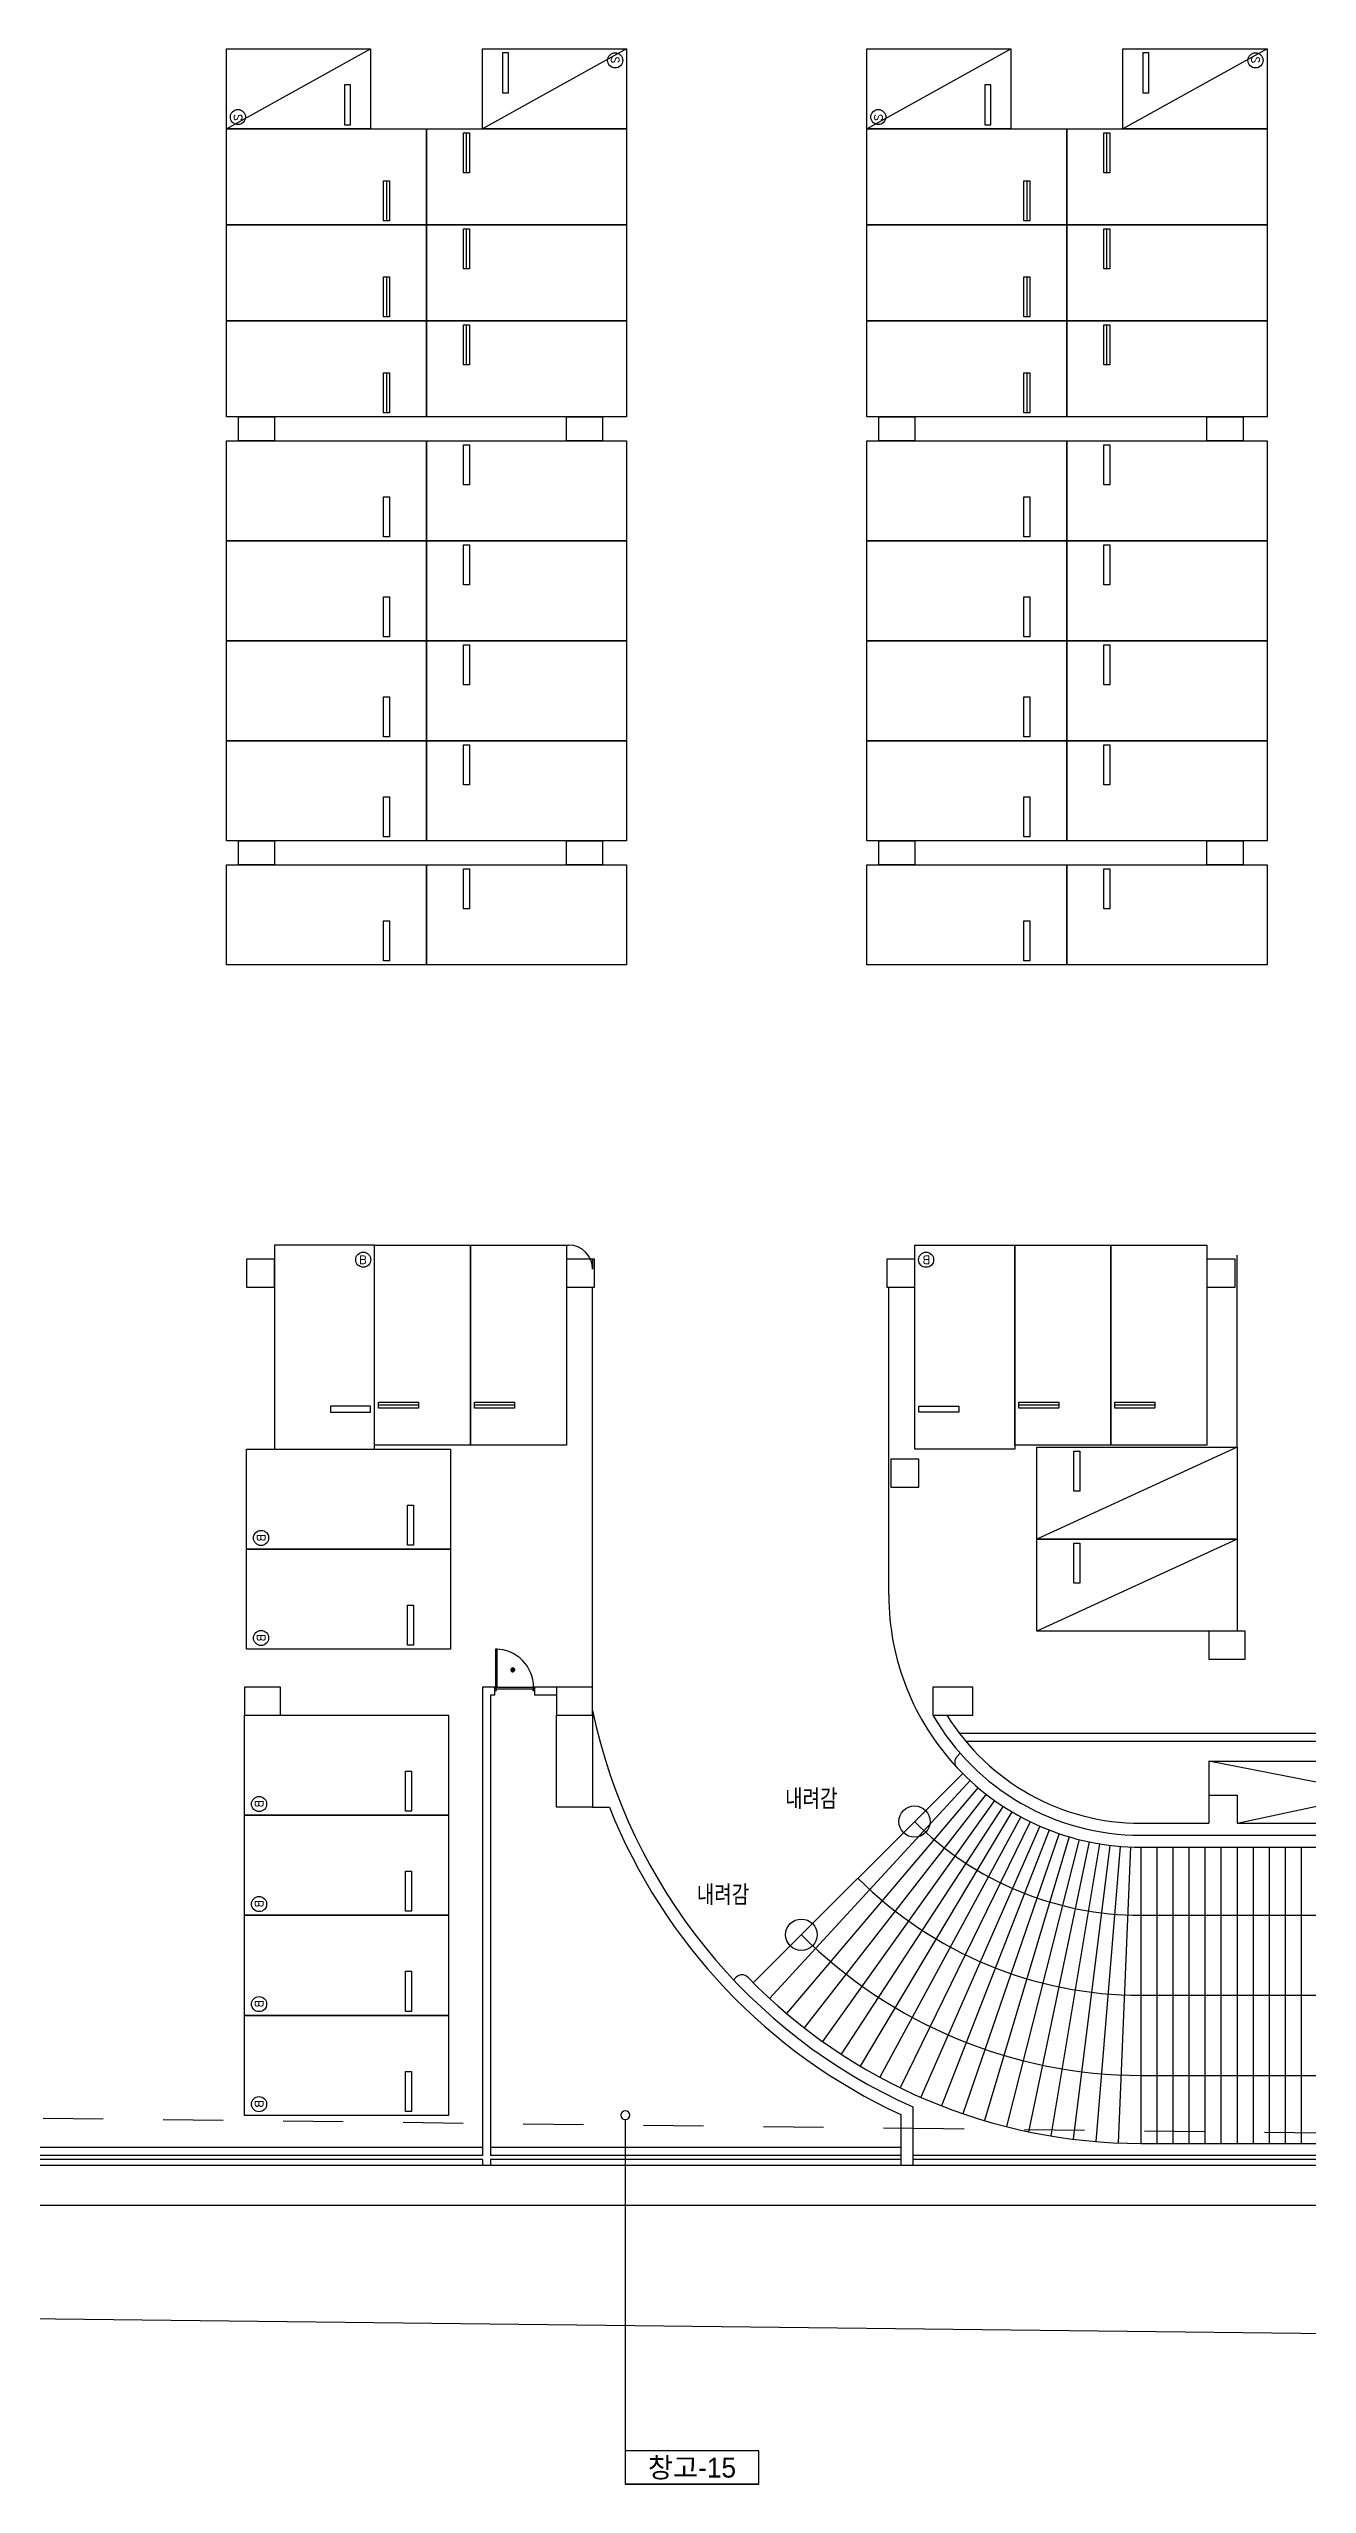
# Model space of a CAD drawing. Header units: millimetres. Extents: x -7614 to 421357, y 87385 to 341757.
# Drawn here: x 238881 to 270326, y 140557 to 201427 of the extents above; entities that cross this region are included whole.
import ezdxf
from ezdxf.enums import TextEntityAlignment as Align

# ---------------------------------------------------------------- set-up
doc = ezdxf.new("R2010")
doc.units = ezdxf.units.MM
doc.header["$LTSCALE"] = 600
doc.header["$MEASUREMENT"] = 0
doc.linetypes.add('HIDDEN', pattern=[2, 1, -1])
for name, color, linetype in [('e-plan', 9, 'CONTINUOUS'), ('e-room-box', 7, 'CONTINUOUS'), ('e-text', 6, 'CONTINUOUS')]:
    doc.layers.add(name, color=color, linetype=linetype)
doc.styles.add('kiahn', font='romans.shx', dxfattribs={"bigfont": 'cadhs.shx'})
doc.styles.add('돋움', font='Dotum.ttf')

msp = doc.modelspace()

# ---------------------------------------------------------------- hatches: boundary and pattern name
at = {"layer": 'e-plan'}
h = msp.add_hatch(color=256, dxfattribs=at)
h.dxf.hatch_style = 1
h.paths.add_polyline_path([(250517, 160939, -1), (250431, 160889, -1)])

# ---------------------------------------------------------------- linework, layer by layer
for p, q in [((243320, 199427), (246920, 201427)), ((243320, 199427), (243320, 201427)), ((243320, 201427), (246920, 201427)), ((246920, 201427), (246920, 199427)), ((253320, 201427), (249720, 199427)), ((249720, 201427), (253320, 201427)), ((249720, 199427), (249720, 201427)), ((250370, 201327), (250220, 201327)), ((250220, 201327), (250220, 200327)), ((250370, 200327), (250370, 201327)), ((253320, 201427), (253320, 199427)), ((259320, 199427), (262920, 201427)), ((259320, 199427), (259320, 201427)), ((259320, 201427), (262920, 201427)), ((262920, 201427), (262920, 199427)), ((269320, 201427), (265720, 199427)), ((265720, 201427), (269320, 201427)), ((265720, 199427), (265720, 201427)), ((266370, 201327), (266220, 201327)), ((266220, 201327), (266220, 200327)), ((266370, 200327), (266370, 201327)), ((269320, 201427), (269320, 199427)), ((246420, 200527), (246270, 200527)), ((246270, 200527), (246270, 199527)), ((246420, 199527), (246420, 200527)), ((250220, 200327), (250370, 200327)), ((262420, 200527), (262270, 200527)), ((262270, 200527), (262270, 199527)), ((262420, 199527), (262420, 200527)), ((266220, 200327), (266370, 200327)), ((246920, 199427), (243320, 199427)), ((243320, 197027), (243320, 199427)), ((243320, 199427), (248320, 199427)), ((246270, 199527), (246420, 199527)), ((248320, 199427), (248320, 197027)), ((248320, 197027), (248320, 199427)), ((248320, 199427), (253320, 199427)), ((249245, 199327), (249395, 199327)), ((249245, 198327), (249245, 199327)), ((249320, 198327), (249320, 199327)), ((249395, 199327), (249395, 198327)), ((253320, 199427), (249720, 199427)), ((253320, 199427), (253320, 197027)), ((262920, 199427), (259320, 199427)), ((259320, 197027), (259320, 199427)), ((259320, 199427), (264320, 199427)), ((262270, 199527), (262420, 199527)), ((264320, 199427), (264320, 197027)), ((264320, 197027), (264320, 199427)), ((264320, 199427), (269320, 199427)), ((265245, 199327), (265395, 199327)), ((265245, 198327), (265245, 199327)), ((265320, 198327), (265320, 199327)), ((265395, 199327), (265395, 198327)), ((269320, 199427), (265720, 199427)), ((269320, 199427), (269320, 197027)), ((247245, 197127), (247245, 198127)), ((247245, 198127), (247395, 198127)), ((247320, 198127), (247320, 197127)), ((247395, 198127), (247395, 197127)), ((249395, 198327), (249245, 198327)), ((263245, 197127), (263245, 198127)), ((263245, 198127), (263395, 198127)), ((263320, 198127), (263320, 197127)), ((263395, 198127), (263395, 197127)), ((265395, 198327), (265245, 198327)), ((243320, 194627), (243320, 197027)), ((243320, 197027), (248320, 197027)), ((248320, 197027), (243320, 197027)), ((247395, 197127), (247245, 197127)), ((248320, 197027), (248320, 194627)), ((253320, 197027), (248320, 197027)), ((248320, 194627), (248320, 197027)), ((248320, 197027), (253320, 197027)), ((249245, 196927), (249395, 196927)), ((249245, 195927), (249245, 196927)), ((249320, 195927), (249320, 196927)), ((249395, 196927), (249395, 195927)), ((253320, 197027), (253320, 194627)), ((259320, 194627), (259320, 197027)), ((259320, 197027), (264320, 197027)), ((264320, 197027), (259320, 197027)), ((263395, 197127), (263245, 197127)), ((264320, 197027), (264320, 194627)), ((269320, 197027), (264320, 197027)), ((264320, 194627), (264320, 197027)), ((264320, 197027), (269320, 197027)), ((265245, 196927), (265395, 196927)), ((265245, 195927), (265245, 196927)), ((265320, 195927), (265320, 196927)), ((265395, 196927), (265395, 195927)), ((269320, 197027), (269320, 194627)), ((247245, 194727), (247245, 195727)), ((247245, 195727), (247395, 195727)), ((247320, 195727), (247320, 194727)), ((247395, 195727), (247395, 194727)), ((249395, 195927), (249245, 195927)), ((263245, 194727), (263245, 195727)), ((263245, 195727), (263395, 195727)), ((263320, 195727), (263320, 194727)), ((263395, 195727), (263395, 194727)), ((265395, 195927), (265245, 195927)), ((243320, 192227), (243320, 194627)), ((243320, 194627), (248320, 194627)), ((248320, 194627), (243320, 194627)), ((247395, 194727), (247245, 194727)), ((248320, 194627), (248320, 192227)), ((253320, 194627), (248320, 194627)), ((248320, 192227), (248320, 194627)), ((248320, 194627), (253320, 194627)), ((249245, 194527), (249395, 194527)), ((249245, 193527), (249245, 194527)), ((249320, 193527), (249320, 194527)), ((249395, 194527), (249395, 193527)), ((253320, 194627), (253320, 192227)), ((259320, 192227), (259320, 194627)), ((259320, 194627), (264320, 194627)), ((264320, 194627), (259320, 194627)), ((263395, 194727), (263245, 194727)), ((264320, 194627), (264320, 192227)), ((269320, 194627), (264320, 194627)), ((264320, 192227), (264320, 194627)), ((264320, 194627), (269320, 194627)), ((265245, 194527), (265395, 194527)), ((265245, 193527), (265245, 194527)), ((265320, 193527), (265320, 194527)), ((265395, 194527), (265395, 193527)), ((269320, 194627), (269320, 192227)), ((247245, 192327), (247245, 193327)), ((247245, 193327), (247395, 193327)), ((247320, 193327), (247320, 192327)), ((247395, 193327), (247395, 192327)), ((249395, 193527), (249245, 193527)), ((263245, 192327), (263245, 193327)), ((263245, 193327), (263395, 193327)), ((263320, 193327), (263320, 192327)), ((263395, 193327), (263395, 192327)), ((265395, 193527), (265245, 193527)), ((248320, 192227), (243320, 192227)), ((247395, 192327), (247245, 192327)), ((253320, 192227), (248320, 192227)), ((264320, 192227), (259320, 192227)), ((263395, 192327), (263245, 192327)), ((269320, 192227), (264320, 192227)), ((243320, 189127), (243320, 191627)), ((243320, 191627), (248320, 191627)), ((248320, 191627), (248320, 189127)), ((248320, 189127), (248320, 191627)), ((248320, 191627), (253320, 191627)), ((249245, 191527), (249395, 191527)), ((249245, 190527), (249245, 191527)), ((249395, 191527), (249395, 190527)), ((253320, 191627), (253320, 189127)), ((259320, 189127), (259320, 191627)), ((259320, 191627), (264320, 191627)), ((264320, 191627), (264320, 189127)), ((264320, 189127), (264320, 191627)), ((264320, 191627), (269320, 191627)), ((265245, 191527), (265395, 191527)), ((265245, 190527), (265245, 191527)), ((265395, 191527), (265395, 190527)), ((269320, 191627), (269320, 189127)), ((249395, 190527), (249245, 190527)), ((265395, 190527), (265245, 190527)), ((247245, 189227), (247245, 190227)), ((247245, 190227), (247395, 190227)), ((247395, 190227), (247395, 189227)), ((263245, 189227), (263245, 190227)), ((263245, 190227), (263395, 190227)), ((263395, 190227), (263395, 189227)), ((243320, 186627), (243320, 189127)), ((243320, 189127), (248320, 189127)), ((248320, 189127), (243320, 189127)), ((247395, 189227), (247245, 189227)), ((248320, 189127), (248320, 186627)), ((253320, 189127), (248320, 189127)), ((248320, 186627), (248320, 189127)), ((248320, 189127), (253320, 189127)), ((249245, 189027), (249395, 189027)), ((249245, 188027), (249245, 189027)), ((249395, 189027), (249395, 188027)), ((253320, 189127), (253320, 186627)), ((259320, 186627), (259320, 189127)), ((259320, 189127), (264320, 189127)), ((264320, 189127), (259320, 189127)), ((263395, 189227), (263245, 189227)), ((264320, 189127), (264320, 186627)), ((269320, 189127), (264320, 189127)), ((264320, 186627), (264320, 189127)), ((264320, 189127), (269320, 189127)), ((265245, 189027), (265395, 189027)), ((265245, 188027), (265245, 189027)), ((265395, 189027), (265395, 188027)), ((269320, 189127), (269320, 186627)), ((247245, 186727), (247245, 187727)), ((247245, 187727), (247395, 187727)), ((247395, 187727), (247395, 186727)), ((249395, 188027), (249245, 188027)), ((263245, 186727), (263245, 187727)), ((263245, 187727), (263395, 187727)), ((263395, 187727), (263395, 186727)), ((265395, 188027), (265245, 188027)), ((243320, 184127), (243320, 186627)), ((243320, 186627), (248320, 186627)), ((248320, 186627), (243320, 186627)), ((247395, 186727), (247245, 186727)), ((248320, 186627), (248320, 184127)), ((253320, 186627), (248320, 186627)), ((248320, 184127), (248320, 186627)), ((248320, 186627), (253320, 186627)), ((249245, 186527), (249395, 186527)), ((249245, 185527), (249245, 186527)), ((249395, 186527), (249395, 185527)), ((253320, 186627), (253320, 184127)), ((259320, 184127), (259320, 186627)), ((259320, 186627), (264320, 186627)), ((264320, 186627), (259320, 186627)), ((263395, 186727), (263245, 186727)), ((264320, 186627), (264320, 184127)), ((269320, 186627), (264320, 186627)), ((264320, 184127), (264320, 186627)), ((264320, 186627), (269320, 186627)), ((265245, 186527), (265395, 186527)), ((265245, 185527), (265245, 186527)), ((265395, 186527), (265395, 185527)), ((269320, 186627), (269320, 184127)), ((247245, 184227), (247245, 185227)), ((247245, 185227), (247395, 185227)), ((247395, 185227), (247395, 184227)), ((249395, 185527), (249245, 185527)), ((263245, 184227), (263245, 185227)), ((263245, 185227), (263395, 185227)), ((263395, 185227), (263395, 184227)), ((265395, 185527), (265245, 185527)), ((248320, 184127), (243320, 184127)), ((243320, 181627), (243320, 184127)), ((243320, 184127), (248320, 184127)), ((247395, 184227), (247245, 184227)), ((248320, 184127), (248320, 181627)), ((253320, 184127), (248320, 184127)), ((248320, 181627), (248320, 184127)), ((248320, 184127), (253320, 184127)), ((249245, 184027), (249395, 184027)), ((249245, 183027), (249245, 184027)), ((249395, 184027), (249395, 183027)), ((253320, 184127), (253320, 181627)), ((264320, 184127), (259320, 184127)), ((259320, 181627), (259320, 184127)), ((259320, 184127), (264320, 184127)), ((263395, 184227), (263245, 184227)), ((264320, 184127), (264320, 181627)), ((269320, 184127), (264320, 184127)), ((264320, 181627), (264320, 184127)), ((264320, 184127), (269320, 184127)), ((265245, 184027), (265395, 184027)), ((265245, 183027), (265245, 184027)), ((265395, 184027), (265395, 183027)), ((269320, 184127), (269320, 181627)), ((247245, 181727), (247245, 182727)), ((247245, 182727), (247395, 182727)), ((247395, 182727), (247395, 181727)), ((249395, 183027), (249245, 183027)), ((263245, 181727), (263245, 182727)), ((263245, 182727), (263395, 182727)), ((263395, 182727), (263395, 181727)), ((265395, 183027), (265245, 183027)), ((248320, 181627), (243320, 181627)), ((247395, 181727), (247245, 181727)), ((253320, 181627), (248320, 181627)), ((264320, 181627), (259320, 181627)), ((263395, 181727), (263245, 181727)), ((269320, 181627), (264320, 181627)), ((243320, 178527), (243320, 181027)), ((243320, 181027), (248320, 181027)), ((248320, 181027), (248320, 178527)), ((248320, 178527), (248320, 181027)), ((248320, 181027), (253320, 181027)), ((249245, 180927), (249395, 180927)), ((249245, 179927), (249245, 180927)), ((249395, 180927), (249395, 179927)), ((253320, 181027), (253320, 178527)), ((259320, 178527), (259320, 181027)), ((259320, 181027), (264320, 181027)), ((264320, 181027), (264320, 178527)), ((264320, 178527), (264320, 181027)), ((264320, 181027), (269320, 181027)), ((265245, 180927), (265395, 180927)), ((265245, 179927), (265245, 180927)), ((265395, 180927), (265395, 179927)), ((269320, 181027), (269320, 178527)), ((247245, 178627), (247245, 179627)), ((247245, 179627), (247395, 179627)), ((247395, 179627), (247395, 178627)), ((249395, 179927), (249245, 179927)), ((263245, 178627), (263245, 179627)), ((263245, 179627), (263395, 179627)), ((263395, 179627), (263395, 178627)), ((265395, 179927), (265245, 179927)), ((248320, 178527), (243320, 178527)), ((247395, 178627), (247245, 178627)), ((253320, 178527), (248320, 178527)), ((264320, 178527), (259320, 178527)), ((263395, 178627), (263245, 178627)), ((269320, 178527), (264320, 178527)), ((244520, 171177), (243820, 171177)), ((243820, 171177), (243820, 170477)), ((247020, 171527), (244520, 171527)), ((244520, 171527), (244520, 166427)), ((244520, 170477), (244520, 171177)), ((247020, 166427), (247020, 171527)), ((247020, 166527), (247020, 171527)), ((247020, 171527), (249420, 171527)), ((249420, 166527), (249420, 171527)), ((249420, 171527), (251820, 171527)), ((249420, 171527), (249420, 166527)), ((251420, 171527), (251870, 171527)), ((251820, 171527), (251820, 166527)), ((252520, 171177), (251820, 171177)), ((251820, 171177), (251820, 170477)), ((252470, 171177), (252470, 170927)), ((252520, 170477), (252520, 171177)), ((260520, 171177), (259820, 171177)), ((259820, 171177), (259820, 170477)), ((260520, 166427), (260520, 171527)), ((260520, 171527), (263020, 171527)), ((260520, 170477), (260520, 171177)), ((263020, 171527), (263020, 166427)), ((263020, 166527), (263020, 171527)), ((263020, 171527), (265420, 171527)), ((265420, 166527), (265420, 171527)), ((265420, 171527), (267820, 171527)), ((265420, 171527), (265420, 166527)), ((267820, 171527), (267820, 166527)), ((268520, 171177), (267820, 171177)), ((267820, 171177), (267820, 170477)), ((268520, 170477), (268520, 171177)), ((268570, 166477), (268570, 171277)), ((243820, 170477), (244520, 170477)), ((251820, 170477), (252520, 170477)), ((252470, 160427), (252470, 170477)), ((259820, 170477), (260520, 170477)), ((259870, 162777), (259870, 170477)), ((267820, 170477), (268520, 170477)), ((246920, 167502), (245920, 167502)), ((245920, 167502), (245920, 167352)), ((246920, 167352), (246920, 167502)), ((247120, 167452), (247120, 167602)), ((247120, 167602), (248120, 167602)), ((248120, 167527), (247120, 167527)), ((248120, 167452), (247120, 167452)), ((248120, 167602), (248120, 167452)), ((249520, 167452), (249520, 167602)), ((249520, 167602), (250520, 167602)), ((250520, 167527), (249520, 167527)), ((250520, 167452), (249520, 167452)), ((250520, 167602), (250520, 167452)), ((260620, 167352), (260620, 167502)), ((260620, 167502), (261620, 167502)), ((261620, 167502), (261620, 167352)), ((263120, 167452), (263120, 167602)), ((263120, 167602), (264120, 167602)), ((264120, 167527), (263120, 167527)), ((264120, 167452), (263120, 167452)), ((264120, 167602), (264120, 167452)), ((265520, 167452), (265520, 167602)), ((265520, 167602), (266520, 167602)), ((266520, 167527), (265520, 167527)), ((266520, 167452), (265520, 167452)), ((266520, 167602), (266520, 167452)), ((245920, 167352), (246920, 167352)), ((261620, 167352), (260620, 167352)), ((243820, 163927), (243820, 166427)), ((243820, 166427), (248920, 166427)), ((244520, 166427), (247020, 166427)), ((249420, 166527), (247020, 166527)), ((248920, 166427), (248920, 163927)), ((251820, 166527), (249420, 166527)), ((260620, 166177), (259920, 166177)), ((259920, 166177), (259920, 165477)), ((263020, 166427), (260520, 166427)), ((260620, 165477), (260620, 166177)), ((265420, 166527), (263020, 166527)), ((268570, 166477), (263570, 164177)), ((263570, 164177), (263570, 166477)), ((263570, 166477), (268570, 166477)), ((264495, 166377), (264645, 166377)), ((264495, 165377), (264495, 166377)), ((264645, 166377), (264645, 165377)), ((267820, 166527), (265420, 166527)), ((268570, 166477), (268570, 164177)), ((247845, 164027), (247845, 165027)), ((247845, 165027), (247995, 165027)), ((247995, 165027), (247995, 164027)), ((259920, 165477), (260620, 165477)), ((264645, 165377), (264495, 165377)), ((243820, 161427), (243820, 163927)), ((243820, 163927), (248920, 163927)), ((248920, 163927), (243820, 163927)), ((247995, 164027), (247845, 164027)), ((248920, 163927), (248920, 161427)), ((268570, 164177), (263570, 161877)), ((268570, 164177), (263570, 164177)), ((263570, 161877), (263570, 164177)), ((263570, 164177), (268570, 164177)), ((264495, 164077), (264645, 164077)), ((264495, 163077), (264495, 164077)), ((264645, 164077), (264645, 163077)), ((268570, 164177), (268570, 161877)), ((247845, 161527), (247845, 162527)), ((247845, 162527), (247995, 162527)), ((247995, 162527), (247995, 161527)), ((264645, 163077), (264495, 163077)), ((248920, 161427), (243820, 161427)), ((247995, 161527), (247845, 161527)), ((250085, 161427), (250045, 161427)), ((250045, 161427), (250045, 160477)), ((250085, 161407), (250085, 161427)), ((250085, 160497), (250085, 161407)), ((268570, 161877), (263570, 161877)), ((268770, 161877), (267870, 161877)), ((267870, 161877), (267870, 161177)), ((268770, 161177), (268770, 161877)), ((267870, 161177), (268770, 161177)), ((244670, 160477), (243770, 160477)), ((243770, 160477), (243770, 159777)), ((244670, 159777), (244670, 160477)), ((249720, 160477), (249720, 148777)), ((250020, 160477), (249720, 160477)), ((249920, 160277), (249920, 148777)), ((250020, 160277), (249920, 160277)), ((250020, 160477), (250020, 160277)), ((250045, 160477), (250020, 160477)), ((250020, 160477), (250020, 160397)), ((250020, 160397), (250065, 160397)), ((250045, 160477, 0), (250995, 160477, 0)), ((250045, 160477), (250085, 160477)), ((250045, 160437), (250045, 160477)), ((250065, 160437), (250045, 160437)), ((250065, 160437), (250975, 160437)), ((250065, 160397), (250065, 160437)), ((250085, 160477), (250085, 160497)), ((250995, 160437), (250975, 160437)), ((250975, 160437), (250975, 160397)), ((250975, 160397), (251020, 160397)), ((251020, 160477), (250995, 160477)), ((250995, 160477), (250995, 160437)), ((251770, 160477), (251020, 160477)), ((251020, 160477), (251020, 160277)), ((251020, 160397), (251020, 160477)), ((251570, 160277), (251020, 160277)), ((252470, 160477), (251570, 160477)), ((251570, 160477), (251570, 159777)), ((252470, 159777), (252470, 160477)), ((261970, 160477), (260970, 160477)), ((260970, 160477), (260970, 159777)), ((261970, 159777), (261970, 160477)), ((243770, 159777), (244670, 159777)), ((243770, 157277), (243770, 159777)), ((243770, 159777), (248870, 159777)), ((248870, 159777), (248870, 157277)), ((251570, 159777), (252470, 159777)), ((251570, 159777), (252470, 159777)), ((251570, 157477), (251570, 159777)), ((252470, 159777), (252470, 157477)), ((260970, 159777), (261970, 159777)), ((261633, 159327), (282708, 159327)), ((261792, 159127), (282548, 159127)), ((247795, 157377), (247795, 158377)), ((247795, 158377), (247945, 158377)), ((247945, 158377), (247945, 157377)), ((261645, 158817), (261576, 158749)), ((275770, 157077), (267870, 158627)), ((267870, 158627), (267870, 157077)), ((267870, 158627), (267870, 157077)), ((267870, 158627), (275770, 158627)), ((268570, 157077), (275770, 158627)), ((261903, 158142), (256892, 152697)), ((262099, 157969), (257316, 152322)), ((262301, 157805), (257756, 151966)), ((267870, 157777), (268570, 157777)), ((267870, 157777), (267870, 157077)), ((268570, 157777), (268570, 157077)), ((248870, 157277), (243770, 157277)), ((243770, 154777), (243770, 157277)), ((243770, 157277), (248870, 157277)), ((247945, 157377), (247795, 157377)), ((248870, 157277), (248870, 154777)), ((252470, 157477), (251570, 157477)), ((252470, 157477), (252889, 157477)), ((262510, 157649), (258210, 151627)), ((262725, 157503), (258677, 151308)), ((262945, 157365), (259158, 151008)), ((263172, 157236), (259650, 150728)), ((263403, 157117), (260153, 150469)), ((266170, 157077), (267870, 157077)), ((268570, 157077), (275770, 157077)), ((263640, 157007), (260667, 150231)), ((263880, 156908), (261190, 150014)), ((264125, 156818), (261722, 149819)), ((264373, 156739), (262261, 149646)), ((264624, 156670), (262807, 149496)), ((264877, 156611), (263359, 149368)), ((265133, 156563), (263915, 149264)), ((265391, 156525), (264476, 149182)), ((265650, 156498), (265039, 149124)), ((265910, 156482), (265604, 149088)), ((266170, 156777), (278170, 156777)), ((266170, 156777), (278170, 156777)), ((266170, 156777), (278170, 156777)), ((266170, 156777), (278170, 156777)), ((266170, 156477), (266170, 149077)), ((266170, 156477), (266170, 149077)), ((266170, 156477), (278170, 156477)), ((266570, 156477), (266570, 149077)), ((266970, 156477), (266970, 149077)), ((267370, 156477), (267370, 149077)), ((267770, 156477), (267770, 149077)), ((268170, 156477), (268170, 149077)), ((268570, 156477), (268570, 149077)), ((268970, 156477), (268970, 149077)), ((269370, 156477), (269370, 149077)), ((269770, 156477), (269770, 149077)), ((270170, 156477), (270170, 149077)), ((247795, 154877), (247795, 155877)), ((247795, 155877), (247945, 155877)), ((247945, 155877), (247945, 154877)), ((248870, 154777), (243770, 154777)), ((243770, 152277), (243770, 154777)), ((243770, 154777), (248870, 154777)), ((247945, 154877), (247795, 154877)), ((248870, 154777), (248870, 152277)), ((266170, 154777), (278170, 154777)), ((247795, 152377), (247795, 153377)), ((247795, 153377), (247945, 153377)), ((247945, 153377), (247945, 152377)), ((256060, 153232), (255988, 153160)), ((248870, 152277), (243770, 152277)), ((243770, 149777), (243770, 152277)), ((243770, 152277), (248870, 152277)), ((247945, 152377), (247795, 152377)), ((248870, 152277), (248870, 149777)), ((266170, 152777), (278170, 152777)), ((247795, 149877), (247795, 150877)), ((247795, 150877), (247945, 150877)), ((247945, 150877), (247945, 149877)), ((266170, 150777), (278170, 150777)), ((248870, 149777), (243770, 149777)), ((247945, 149877), (247795, 149877)), ((260170, 149796), (260170, 148527)), ((260470, 149990), (260470, 148527)), ((323970, 148527), (193770, 148527)), ((249720, 148977), (230620, 148977)), ((249720, 148777), (230620, 148777)), ((249720, 148777), (230620, 148777)), ((249720, 148677), (230620, 148677)), ((249720, 148677), (249720, 148527)), ((260170, 148977), (249920, 148977)), ((260170, 148777), (249920, 148777)), ((260170, 148777), (249920, 148777)), ((260170, 148677), (249920, 148677)), ((249920, 148677), (249920, 148527)), ((283870, 148777), (260470, 148777)), ((283870, 148677), (260470, 148677)), ((266170, 149077), (278170, 149077)), ((322970, 147527), (192770, 147527)), ((203947, 145100), (318414, 143778))]:
    msp.add_line(p, q, dxfattribs=at)
at = {"layer": 'e-plan', "ltscale": 0.5}
for p, q in [((243620, 191627), (243620, 192227)), ((243620, 192227), (244520, 192227)), ((244520, 192227), (244520, 191627)), ((251820, 191627), (251820, 192227)), ((251820, 192227), (252720, 192227)), ((252720, 192227), (252720, 191627)), ((259620, 191627), (259620, 192227)), ((259620, 192227), (260520, 192227)), ((260520, 192227), (260520, 191627)), ((267820, 191627), (267820, 192227)), ((267820, 192227), (268720, 192227)), ((268720, 192227), (268720, 191627)), ((244520, 191627), (243620, 191627)), ((252720, 191627), (251820, 191627)), ((260520, 191627), (259620, 191627)), ((268720, 191627), (267820, 191627)), ((243620, 181027), (243620, 181627)), ((243620, 181627), (244520, 181627)), ((244520, 181627), (244520, 181027)), ((251820, 181027), (251820, 181627)), ((251820, 181627), (252720, 181627)), ((252720, 181627), (252720, 181027)), ((259620, 181027), (259620, 181627)), ((259620, 181627), (260520, 181627)), ((260520, 181627), (260520, 181027)), ((267820, 181027), (267820, 181627)), ((267820, 181627), (268720, 181627)), ((268720, 181627), (268720, 181027)), ((244520, 181027), (243620, 181027)), ((252720, 181027), (251820, 181027)), ((260520, 181027), (259620, 181027)), ((268720, 181027), (267820, 181027))]:
    msp.add_line(p, q, dxfattribs=at)
at = {"layer": 'e-plan', "linetype": 'Continuous'}
msp.add_line((261716, 158322), (256483, 153089), dxfattribs=at)
msp.add_line((261716, 158322), (256483, 153089), dxfattribs=at)
at = {"layer": 'e-plan', "linetype": 'HIDDEN', "ltscale": 2.5}
for p, q in [((261238, 149439), (204005, 150099)), ((324753, 148705), (261238, 149439))]:
    msp.add_line(p, q, dxfattribs=at)
at = {"layer": 'e-plan', "lineweight": -3}
for centre in [(253032, 201135), (269032, 201135), (243608, 199719), (259608, 199719)]:
    msp.add_circle(centre, 189, dxfattribs=at)
at = {"layer": 'e-plan'}
for centre, radius in [((246739, 171162), 189), ((260802, 171161), 189), ((244186, 164208), 189), ((244186, 161708), 189), ((244136, 157558), 189), ((260513, 157120), 392), ((244136, 155058), 189), ((257685, 154291), 392), ((244136, 152558), 189), ((244136, 150058), 189)]:
    msp.add_circle(centre, radius, dxfattribs=at)
for centre, radius, start, end in [((251870, 170927), 600, 0, 90), ((266170, 162777), 6300, 180, 223.12111), ((250045, 160477), 950, 0, 90), ((250474, 160914, 0), 50, 30, 210), ((250474, 160914, 0), 50, 210, 30), ((266170, 162777), 14000, 191.88277, 245.97453), ((266170, 162777), 6000, 210.00007, 270), ((266170, 162777), 5700, 211.75693, 270), ((261718, 158607), 200, 135, 223.12111), ((266170, 162777), 6300, 223.12111, 270), ((266170, 162777), 14300, 201.75454, 245.19191), ((266170, 162777), 8000, 225, 270), ((266170, 162777), 10000, 225, 270), ((266170, 162777), 12000, 225, 270), ((256201, 153090), 200, 44.17557, 135), ((266170, 162777), 13700, 224.17557, 270)]:
    msp.add_arc(centre, radius, start, end, dxfattribs=at)
at = {"layer": 'e-room-box'}
for p, q in [((253286, 149669), (253286, 140790)), ((256620, 141390), (253286, 141390)), ((253286, 141390), (253286, 140557)), ((256620, 140557), (256620, 141390)), ((256620, 140557), (253286, 140557)), ((253286, 140557), (256620, 140557))]:
    msp.add_line(p, q, dxfattribs=at)
for start, end in [(90, 270), (270, 90)]:
    msp.add_arc((253286, 149782), 112, start, end, dxfattribs=at)

# ---------------------------------------------------------------- texts
at = {"layer": 'e-plan', "lineweight": -3, "style": 'kiahn'}
for rotation, p in [(270, (252931, 201234)), (270, (268931, 201234)), (90, (243710, 199620)), (90, (259710, 199620))]:
    msp.add_text('S', height=200, rotation=rotation, dxfattribs=at).set_placement(p)
at = {"layer": 'e-plan', "style": 'kiahn'}
for s, height, p in [('B', 200, (246640, 171060)), ('내려감', 500, (257278, 157431)), ('내려감', 500, (255072, 155033))]:
    msp.add_text(s, height=height, dxfattribs=at).set_placement(p)
at = {"layer": 'e-plan', "style": 'kiahn', "text_generation_flag": 4}
for rotation, p in [(180, (260901, 171060)), (270, (244287, 164307)), (270, (244287, 161807)), (270, (244237, 157657)), (270, (244237, 155157)), (270, (244237, 152657)), (270, (244237, 150157))]:
    msp.add_text('B', height=200, rotation=rotation, dxfattribs=at).set_placement(p)
at = {"layer": 'e-text', "style": '돋움'}
msp.add_text('창고-15', height=500, dxfattribs=at).set_placement((254953, 140974), align=Align.MIDDLE_CENTER)

doc.saveas('drawing.dxf')
